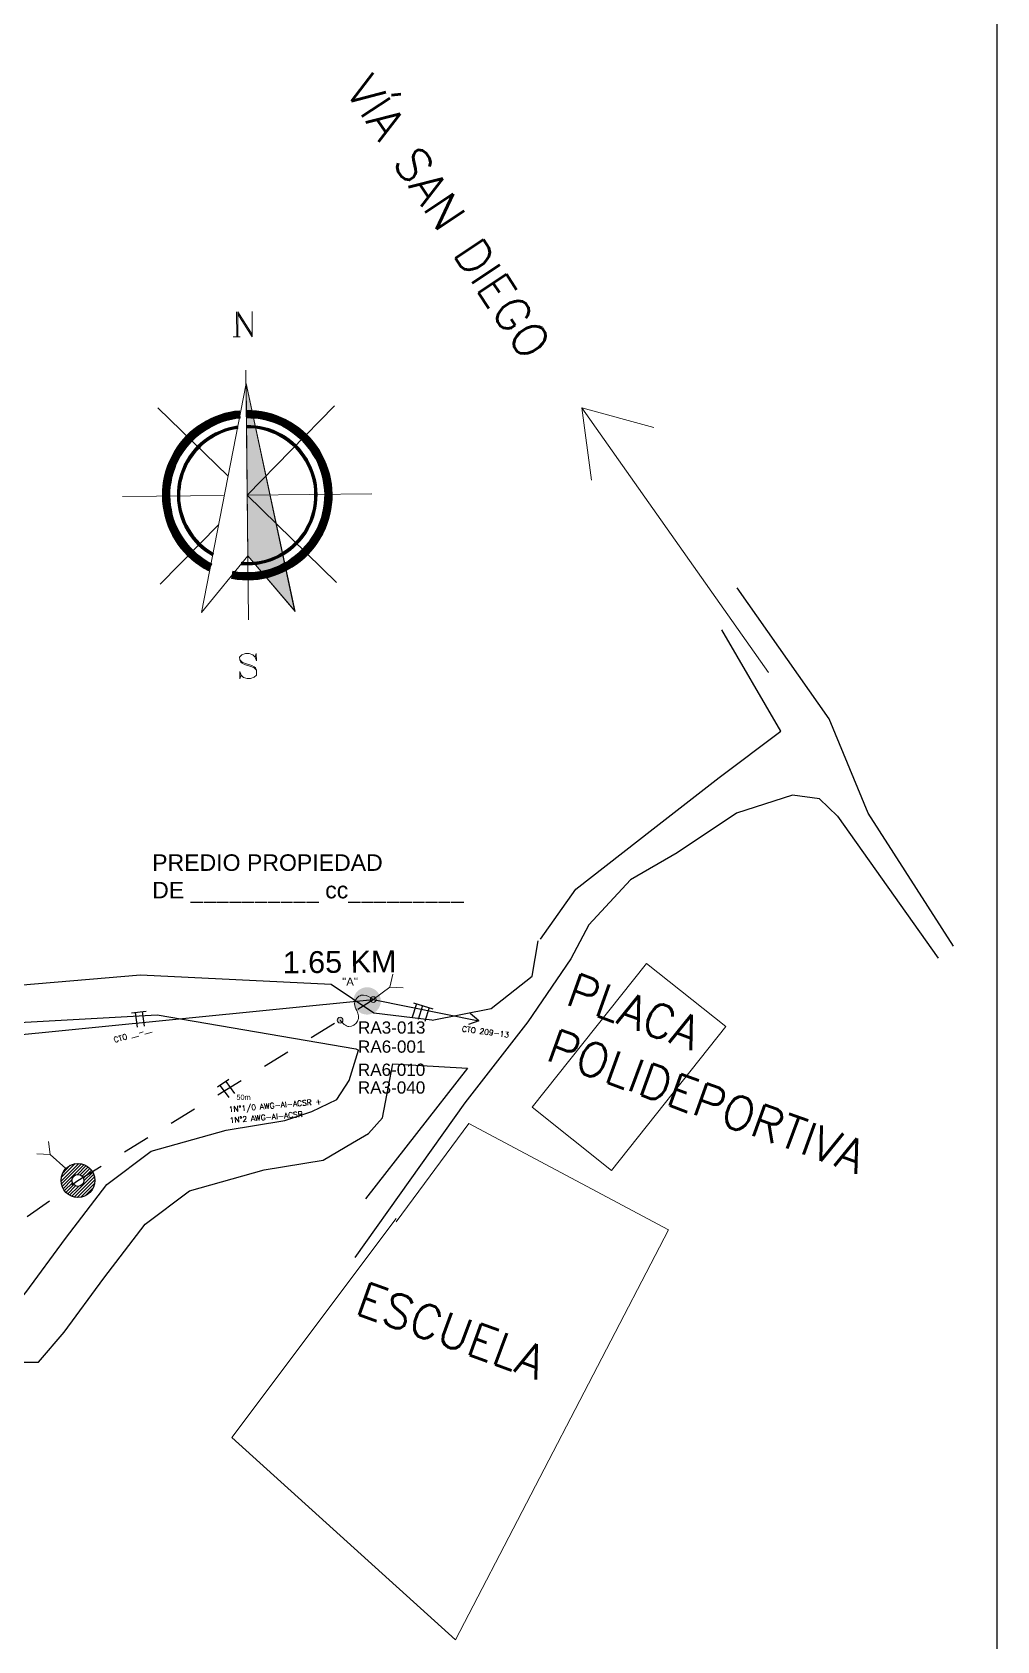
# Model space of a CAD drawing. Header units: metres. Extents: x 227 to 376, y 149 to 264.
# Drawn here: x 242.47 to 246, y 223.99 to 229.88 of the extents above; entities that cross this region are included whole.
import ezdxf

# ---------------------------------------------------------------- set-up
doc = ezdxf.new("R2010")
doc.units = ezdxf.units.M
doc.linetypes.add('DASHEDX2', pattern=[1.5, 1, -0.5])
doc.linetypes.add('HIDDEN2', pattern=[0.1875, 0.125, -0.0625])
for name, color, linetype, lineweight in [('Bloque Poste', 8, 'Continuous', 25), ('Cartografia', 251, 'Continuous', 13), ('Equipos', 20, 'Continuous', 13), ('Esquemas', 7, 'Continuous', 25), ('Montaje Complemetarios', 51, 'Continuous', 13), ('Norte', 6, 'Continuous', 13), ('Redes', 3, 'Continuous', 25), ('textos', 7, 'Continuous', 13), ('Via', 21, 'Continuous', 13)]:
    doc.layers.add(name, color=color, linetype=linetype, lineweight=lineweight)
doc.layers.add('POS', color=3, linetype='Continuous')
doc.styles.add('0.08', font='', dxfattribs={"height": 0.08})
doc.styles.add('2.2', font='', dxfattribs={"height": 2.2})
doc.styles.get("Standard").update_dxf_attribs({"font": '', "height": 0.1})
doc.styles.add('Textos', font='romans.shx')
doc.styles.get('0.08').set_extended_font_data('@Arial Unicode MS')
doc.styles.get('2.2').set_extended_font_data('@Arial Unicode MS')
doc.styles.get('Standard').set_extended_font_data('@Arial Unicode MS')

# ---------------------------------------------------------------- blocks, each defined once
blk = doc.blocks.new('POSTE')
for points in [[(-0.0839, -0.0033), (0.0039, 0.0838)], [(-0.0828, 0.0139), (-0.0132, 0.0829)], [(-0.0821, -0.0176), (0.0175, 0.0821)], [(-0.0782, -0.0305), (0.03, 0.0784)], [(-0.0756, 0.0366), (-0.0379, 0.0749)], [(-0.0733, -0.041), (-0.0301, 0.0022)], [(-0.0302, -0.0783), (0.0783, 0.0301)], [(-0.0178, -0.082), (0.082, 0.0177)], [(-0.0041, -0.0838), (0.0838, 0.0034)], [(-0.002, 0.0297), (0.0414, 0.073)], [(0.0114, 0.0277), (0.0507, 0.0669)], [(0.0208, 0.021), (0.0593, 0.0594)], [(0.0275, 0.0116), (0.0668, 0.0508)], [(0.0295, -0.0025), (0.0731, 0.0411)], [(-0.0669, -0.0507), (-0.0275, -0.0119)], [(-0.0594, -0.0593), (-0.0214, -0.0213)], [(-0.0508, -0.0668), (-0.0114, -0.0273)], [(-0.0411, -0.0732), (0.0027, -0.0294)], [(0.0136, -0.0828), (0.0828, -0.0137)], [(0.0375, -0.0751), (0.0757, -0.0362)]]:
    blk.add_lwpolyline(points)
for radius in [0.0839, 0.0295]:
    blk.add_circle((0, 0), radius)
blk = doc.blocks.new('VIENTO')
at = {"layer": 'Montaje Complemetarios', "linetype": 'DASHEDX2'}
for points in [[(-0.0175, -0.0432), (0, 0), (-0.0089, 0.028)], [(0.0261, 0.0136), (0, 0)]]:
    blk.add_lwpolyline(points, dxfattribs=at)
blk = doc.blocks.new('AIS-C')
at = {"layer": 'Equipos'}
h = blk.add_hatch(color=256, dxfattribs=at)
h.dxf.hatch_style = 1
h.paths.add_polyline_path([(-1.908, 0.689, 1), (-1.648, 0.689, 1)])
h.paths.add_polyline_path([(0.01, 0.053, 1), (-0.249, 0.053, 1)])
for centre in [(-1.778, 0.689), (-0.119, 0.053)]:
    blk.add_circle(centre, 0.13, dxfattribs=at)
at = {"layer": 'Equipos', "linetype": 'Continuous', "lineweight": 0}
blk.add_open_spline([(-1.778, 0.689), (-1.817, 0.504), (-1.892, 0.147), (-1.279, -0.077), (-0.976, 0.294), (-0.821, 0.68), (-0.432, 0.726), (-0.129, 0.477), (-0.123, 0.226), (-0.119, 0.053)], degree=3, knots=[0, 0, 0, 0, 0.49877, 0.96438, 1.450021, 1.76468, 2.16687, 2.388877, 2.872952, 2.872952, 2.872952, 2.872952], dxfattribs=at)
blk = doc.blocks.new('NORTE')
at = {"layer": 'Norte', "lineweight": 20}
for points in [[(-0.0382, 0.5795), (-0.0396, 0.6708)], [(-0.0349, 0.662), (0.0181, 0.5795), (0.0174, 0.6714)], [(-0.0342, 0.5795), (-0.0349, 0.6708), (0.0181, 0.5883)], [(-0.0516, 0.5795), (-0.0255, 0.5795)], [(-0.0054, 0.4568), (0.0047, -0.4561)], [(-0.0047, 0.4085), (0.002, -0.2213), (0.1757, -0.4253), (-0.0047, 0.4085), (-0.167, -0.4286), (0.002, -0.2213)], [(-0.3267, 0.3193), (-0.0704, 0.0691)], [(0.4561, 0.0054), (0, 0), (0.3193, 0.3267)], [(0, 0), (0.326, -0.3193)], [(-0.4568, -0.0047), (-0.0838, -0.0007)], [(-0.3193, -0.326), (-0.1046, -0.1066)], [(0.0288, -0.5923), (0.0329, -0.5795), (0.0335, -0.6057), (0.0288, -0.5923), (0.0201, -0.5836), (0.0067, -0.5795), (-0.006, -0.5795), (-0.0194, -0.5842), (-0.0282, -0.5929), (-0.0275, -0.6017), (-0.0235, -0.6104), (-0.0188, -0.6144), (-0.0101, -0.6191), (0.0161, -0.6272), (0.0248, -0.6319), (0.0335, -0.6399)], [(-0.0275, -0.6017), (-0.0188, -0.6104), (-0.0101, -0.6144), (0.0161, -0.6231), (0.0248, -0.6272), (0.0295, -0.6312), (0.0335, -0.6399), (0.0335, -0.658), (0.0255, -0.6661), (0.0121, -0.6707), (-0.0007, -0.6707), (-0.0141, -0.6667), (-0.0228, -0.658), (-0.0275, -0.6453), (-0.0268, -0.6714), (-0.0228, -0.658)]]:
    blk.add_lwpolyline(points, dxfattribs=at)
at = {"layer": 'Norte', "lineweight": 5}
for points in [[(0.1731, -0.4212), (0.002, -0.2213), (-0.0047, 0.4085)], [(-0.0282, 0.3092), (-0.0255, 0.2824), (-0.0423, 0.2804), (-0.0583, 0.277), (-0.0745, 0.273), (-0.0906, 0.2683), (-0.106, 0.2623), (-0.1214, 0.2556), (-0.1362, 0.2482), (-0.1509, 0.2395), (-0.1643, 0.2307), (-0.1777, 0.2207), (-0.1905, 0.21), (-0.2026, 0.1979), (-0.222, 0.2173), (-0.2093, 0.2301), (-0.1952, 0.2415), (-0.1804, 0.2529), (-0.165, 0.2629), (-0.1496, 0.2723), (-0.1335, 0.2804), (-0.1167, 0.2878), (-0.0993, 0.2945), (-0.0818, 0.2998), (-0.0637, 0.3039), (-0.0463, 0.3072)], [(0.3099, 0.0034), (0.2831, 0.0034), (0.2824, 0.0201), (0.2804, 0.0369), (0.2777, 0.0543), (0.2737, 0.0711), (0.269, 0.0872), (0.2629, 0.1033), (0.2562, 0.1194), (0.2489, 0.1342), (0.2401, 0.1489), (0.2307, 0.163), (0.2207, 0.1771), (0.2093, 0.1898), (0.1979, 0.2026), (0.1851, 0.214), (0.1717, 0.2247), (0.1576, 0.2348), (0.1436, 0.2435), (0.1288, 0.2522), (0.1134, 0.2596), (0.0973, 0.2656), (0.0812, 0.271), (0.0644, 0.2757), (0.0476, 0.279), (0.0309, 0.2817), (0.0134, 0.2824), (-0.0033, 0.2831), (-0.0033, 0.3106), (0.0154, 0.3099), (0.0335, 0.3086), (0.0523, 0.3059), (0.0704, 0.3025), (0.0892, 0.2972), (0.1067, 0.2918), (0.1241, 0.2844), (0.1409, 0.2764), (0.1576, 0.2676), (0.1731, 0.2576), (0.1885, 0.2468), (0.2032, 0.2348), (0.2167, 0.222), (0.2301, 0.2086), (0.2421, 0.1939), (0.2536, 0.1791), (0.2636, 0.1637), (0.273, 0.1476), (0.2811, 0.1308), (0.2891, 0.1134), (0.2951, 0.0959), (0.3005, 0.0778), (0.3045, 0.0597), (0.3079, 0.0409), (0.3092, 0.0221)], [(-0.0362, 0.2536), (-0.0349, 0.2442), (-0.051, 0.2415), (-0.0664, 0.2375), (-0.0818, 0.2328), (-0.0973, 0.2267), (-0.1113, 0.22), (-0.1254, 0.2126), (-0.1395, 0.2039), (-0.1523, 0.1939), (-0.165, 0.1838), (-0.1764, 0.1724), (-0.1831, 0.1791), (-0.171, 0.1905), (-0.1583, 0.2012), (-0.1442, 0.2113), (-0.1308, 0.22), (-0.116, 0.2281), (-0.1006, 0.2348), (-0.0852, 0.2415), (-0.0691, 0.2462), (-0.053, 0.2502)], [(0.2556, 0.0027), (0.2462, 0.0027), (0.2455, 0.0188), (0.2442, 0.0349), (0.2408, 0.051), (0.2375, 0.0664), (0.2321, 0.0818), (0.2267, 0.0966), (0.2193, 0.1114), (0.212, 0.1254), (0.2032, 0.1395), (0.1939, 0.1523), (0.1831, 0.165), (0.1724, 0.1764), (0.1603, 0.1871), (0.1476, 0.1972), (0.1348, 0.2066), (0.1207, 0.2146), (0.106, 0.2227), (0.0912, 0.2287), (0.0765, 0.2341), (0.061, 0.2388), (0.0449, 0.2422), (0.0295, 0.2448), (0.0127, 0.2462), (-0.0027, 0.2468), (-0.0033, 0.2556), (0.0134, 0.2556), (0.0302, 0.2536), (0.047, 0.2515), (0.0631, 0.2475), (0.0792, 0.2435), (0.0953, 0.2375), (0.11, 0.2307), (0.1254, 0.2227), (0.1395, 0.2146), (0.1529, 0.2046), (0.1664, 0.1939), (0.1784, 0.1831), (0.1905, 0.171), (0.2006, 0.1576), (0.2106, 0.1442), (0.22, 0.1301), (0.2274, 0.1154), (0.2348, 0.1006), (0.2408, 0.0845), (0.2462, 0.0691), (0.2502, 0.053), (0.2529, 0.0362), (0.2549, 0.0195)], [(-0.222, 0.2173), (-0.2026, 0.1979), (-0.214, 0.1858), (-0.2247, 0.1724), (-0.2348, 0.1583), (-0.2442, 0.1442), (-0.2522, 0.1288), (-0.2596, 0.1134), (-0.2656, 0.0973), (-0.2717, 0.0812), (-0.2757, 0.0651), (-0.279, 0.0483), (-0.2817, 0.0309), (-0.2831, 0.0141), (-0.2831, -0.0027), (-0.3106, -0.0033), (-0.3106, 0.0154), (-0.3085, 0.0342), (-0.3065, 0.053), (-0.3025, 0.0711), (-0.2978, 0.0892), (-0.2918, 0.1073), (-0.2844, 0.1241), (-0.2764, 0.1415), (-0.2676, 0.1576), (-0.2576, 0.1737), (-0.2468, 0.1892), (-0.2348, 0.2032)], [(-0.1831, 0.1791), (-0.1764, 0.1724), (-0.1871, 0.161), (-0.1972, 0.1482), (-0.2066, 0.1348), (-0.2153, 0.1207), (-0.2227, 0.1067), (-0.2287, 0.0919), (-0.2341, 0.0765), (-0.2388, 0.061), (-0.2428, 0.0456), (-0.2448, 0.0295), (-0.2462, 0.0134), (-0.2468, -0.0027), (-0.2556, -0.0027), (-0.2556, 0.0141), (-0.2542, 0.0309), (-0.2515, 0.0476), (-0.2482, 0.0637), (-0.2428, 0.0798), (-0.2374, 0.0953), (-0.2307, 0.1107), (-0.2227, 0.1254), (-0.214, 0.1402), (-0.2046, 0.1536), (-0.1945, 0.1664)], [(0.1824, -0.1784), (0.1757, -0.1724), (0.1871, -0.1603), (0.1972, -0.1476), (0.2066, -0.1348), (0.2146, -0.1207), (0.222, -0.1066), (0.2287, -0.0919), (0.2341, -0.0765), (0.2388, -0.061), (0.2421, -0.0456), (0.2442, -0.0295), (0.2462, -0.0134), (0.2462, 0.0027), (0.2556, 0.0027), (0.2549, -0.0141), (0.2536, -0.0308), (0.2509, -0.047), (0.2475, -0.0637), (0.2428, -0.0791), (0.2368, -0.0952), (0.2301, -0.1107), (0.2227, -0.1254), (0.214, -0.1395), (0.2046, -0.1529), (0.1939, -0.1663)], [(0.2214, -0.2167), (0.2019, -0.1979), (0.2133, -0.1851), (0.2247, -0.1717), (0.2341, -0.1583), (0.2435, -0.1435), (0.2522, -0.1288), (0.2589, -0.1134), (0.2656, -0.0973), (0.271, -0.0812), (0.275, -0.0644), (0.279, -0.0476), (0.2811, -0.0308), (0.2824, -0.0141), (0.2831, 0.0034), (0.3099, 0.0034), (0.3099, -0.0154), (0.3086, -0.0342), (0.3059, -0.0523), (0.3018, -0.0711), (0.2972, -0.0892), (0.2911, -0.1066), (0.2844, -0.1241), (0.2764, -0.1409), (0.267, -0.1576), (0.2569, -0.1731), (0.2462, -0.1885), (0.2341, -0.2032)], [(-0.3106, -0.0033), (-0.2831, -0.0027), (-0.2824, -0.0201), (-0.281, -0.0369), (-0.2777, -0.0537), (-0.2743, -0.0704), (-0.2696, -0.0872), (-0.2636, -0.1033), (-0.2569, -0.1187), (-0.2495, -0.1341), (-0.2408, -0.1489), (-0.2314, -0.163), (-0.2214, -0.1771), (-0.2099, -0.1898), (-0.1979, -0.2019), (-0.2173, -0.222), (-0.2301, -0.2079), (-0.2428, -0.1938), (-0.2535, -0.1791), (-0.2643, -0.163), (-0.2737, -0.1469), (-0.2817, -0.1301), (-0.2891, -0.1134), (-0.2958, -0.0952), (-0.3005, -0.0778), (-0.3045, -0.059), (-0.3079, -0.0409), (-0.3099, -0.0221)], [(-0.2556, -0.0027), (-0.2468, -0.0027), (-0.2462, -0.0188), (-0.2442, -0.0349), (-0.2415, -0.051), (-0.2374, -0.0664), (-0.2327, -0.0818), (-0.2267, -0.0966), (-0.22, -0.1113), (-0.212, -0.1254), (-0.2032, -0.1388), (-0.1938, -0.1523), (-0.1838, -0.1643), (-0.1724, -0.1764), (-0.1791, -0.1824), (-0.1905, -0.1704), (-0.2012, -0.1576), (-0.2113, -0.1442), (-0.22, -0.1301), (-0.2281, -0.1154), (-0.2354, -0.1006), (-0.2415, -0.0845), (-0.2468, -0.0684), (-0.2502, -0.0523), (-0.2529, -0.0362), (-0.2549, -0.0194)], [(-0.1791, -0.1824), (-0.1724, -0.1764), (-0.1616, -0.1865), (-0.1496, -0.1959), (-0.1368, -0.2052), (-0.1241, -0.2133), (-0.1288, -0.2207), (-0.1415, -0.2126), (-0.1549, -0.2032), (-0.167, -0.1938)], [(-0.0221, -0.2549), (-0.0208, -0.2455), (0.0027, -0.2462), (0.0188, -0.2455), (0.0349, -0.2442), (0.0503, -0.2415), (0.0664, -0.2374), (0.0812, -0.2327), (0.0966, -0.2267), (0.1113, -0.22), (0.1254, -0.212), (0.1388, -0.2032), (0.1523, -0.1938), (0.1643, -0.1838), (0.1757, -0.1724), (0.1824, -0.1784), (0.1704, -0.1905), (0.1576, -0.2012), (0.1442, -0.2106), (0.1301, -0.22), (0.1154, -0.2281), (0.0999, -0.2348), (0.0845, -0.2415), (0.0684, -0.2462), (0.0523, -0.2502), (0.0355, -0.2529), (0.0195, -0.2549), (0.0027, -0.2556)], [(-0.2173, -0.222), (-0.1979, -0.2019), (-0.1858, -0.214), (-0.1724, -0.2247), (-0.1583, -0.2348), (-0.1442, -0.2435), (-0.1295, -0.2515), (-0.1415, -0.2763), (-0.1583, -0.2676), (-0.1737, -0.2576), (-0.1891, -0.2462), (-0.2032, -0.2348)], [(0.0034, -0.3106), (0.0027, -0.2831), (0.0201, -0.2824), (0.0369, -0.2804), (0.0537, -0.2777), (0.0704, -0.2743), (0.0872, -0.269), (0.1033, -0.2636), (0.1187, -0.2569), (0.1342, -0.2488), (0.1489, -0.2408), (0.163, -0.2307), (0.1764, -0.2207), (0.1898, -0.2099), (0.2019, -0.1979), (0.2214, -0.2167), (0.2079, -0.2301), (0.1939, -0.2421), (0.1791, -0.2535), (0.1637, -0.2636), (0.1469, -0.273), (0.1301, -0.2817), (0.1134, -0.2891), (0.0953, -0.2951), (0.0771, -0.3005), (0.059, -0.3045), (0.0403, -0.3079), (0.0221, -0.3092)], [(-0.0577, -0.3052), (-0.053, -0.2784), (-0.0342, -0.281), (-0.0161, -0.2824), (0.0027, -0.2831), (0.0034, -0.3106), (-0.0174, -0.3099), (-0.0376, -0.3079)]]:
    blk.add_lwpolyline(points, close=True, dxfattribs=at)
at = {"layer": 'Norte', "lineweight": 20}
for points in [[(0.1731, -0.4212), (0.002, -0.2213), (-0.0047, 0.4085)], [(-0.1791, -0.1824), (-0.1724, -0.1764), (-0.167, -0.1938)], [(-0.1724, -0.1764), (-0.167, -0.1938), (-0.1616, -0.1865)], [(-0.167, -0.1938), (-0.1616, -0.1865), (-0.1549, -0.2032)], [(-0.1616, -0.1865), (-0.1549, -0.2032), (-0.1496, -0.1959)], [(-0.1549, -0.2032), (-0.1496, -0.1959), (-0.1415, -0.2126)], [(-0.1496, -0.1959), (-0.1415, -0.2126), (-0.1368, -0.2052)], [(-0.1415, -0.2126), (-0.1368, -0.2052), (-0.1288, -0.2207)], [(-0.1368, -0.2052), (-0.1288, -0.2207), (-0.1241, -0.2133)]]:
    blk.add_solid(points, dxfattribs=at)
at = {"layer": 'Norte', "lineweight": 5}
for points in [[(-0.0993, 0.2945), (-0.0906, 0.2683), (-0.1167, 0.2878)], [(-0.0818, 0.2998), (-0.0745, 0.273), (-0.0993, 0.2945)], [(-0.0745, 0.273), (-0.0993, 0.2945), (-0.0906, 0.2683)], [(-0.0637, 0.3039), (-0.0583, 0.277), (-0.0818, 0.2998)], [(-0.0583, 0.277), (-0.0818, 0.2998), (-0.0745, 0.273)], [(-0.0463, 0.3072), (-0.0423, 0.2804), (-0.0637, 0.3039)], [(-0.0423, 0.2804), (-0.0637, 0.3039), (-0.0583, 0.277)], [(-0.0282, 0.3092), (-0.0255, 0.2824), (-0.0463, 0.3072)], [(-0.0255, 0.2824), (-0.0463, 0.3072), (-0.0423, 0.2804)], [(0.0154, 0.3099), (0.0134, 0.2824), (-0.0033, 0.3106)], [(0.0134, 0.2824), (-0.0033, 0.3106), (-0.0033, 0.2831)], [(0.0309, 0.2817), (0.0154, 0.3099), (0.0134, 0.2824)], [(0.0335, 0.3086), (0.0309, 0.2817), (0.0154, 0.3099)], [(0.0476, 0.279), (0.0335, 0.3086), (0.0309, 0.2817)], [(0.0523, 0.3059), (0.0476, 0.279), (0.0335, 0.3086)], [(0.0644, 0.2757), (0.0523, 0.3059), (0.0476, 0.279)], [(0.0704, 0.3025), (0.0644, 0.2757), (0.0523, 0.3059)], [(0.0812, 0.271), (0.0704, 0.3025), (0.0644, 0.2757)], [(0.0892, 0.2972), (0.0812, 0.271), (0.0704, 0.3025)], [(0.0973, 0.2656), (0.0892, 0.2972), (0.0812, 0.271)], [(0.1067, 0.2918), (0.0973, 0.2656), (0.0892, 0.2972)], [(-0.1952, 0.2415), (-0.1777, 0.2207), (-0.2093, 0.2301)], [(-0.1804, 0.2529), (-0.1643, 0.2307), (-0.1952, 0.2415)], [(-0.1643, 0.2307), (-0.1952, 0.2415), (-0.1777, 0.2207)], [(-0.165, 0.2629), (-0.1509, 0.2395), (-0.1804, 0.2529)], [(-0.1509, 0.2395), (-0.1804, 0.2529), (-0.1643, 0.2307)], [(-0.1496, 0.2723), (-0.1362, 0.2482), (-0.165, 0.2629)], [(-0.1362, 0.2482), (-0.165, 0.2629), (-0.1509, 0.2395)], [(-0.1335, 0.2804), (-0.1214, 0.2556), (-0.1496, 0.2723)], [(-0.1214, 0.2556), (-0.1496, 0.2723), (-0.1362, 0.2482)], [(-0.1167, 0.2878), (-0.106, 0.2623), (-0.1335, 0.2804)], [(-0.106, 0.2623), (-0.1335, 0.2804), (-0.1214, 0.2556)], [(-0.0906, 0.2683), (-0.1167, 0.2878), (-0.106, 0.2623)], [(-0.0852, 0.2415), (-0.0818, 0.2328), (-0.1006, 0.2348)], [(-0.0691, 0.2462), (-0.0664, 0.2375), (-0.0852, 0.2415)], [(-0.0664, 0.2375), (-0.0852, 0.2415), (-0.0818, 0.2328)], [(-0.053, 0.2502), (-0.051, 0.2415), (-0.0691, 0.2462)], [(-0.051, 0.2415), (-0.0691, 0.2462), (-0.0664, 0.2375)], [(-0.0362, 0.2536), (-0.0349, 0.2442), (-0.053, 0.2502)], [(-0.0349, 0.2442), (-0.053, 0.2502), (-0.051, 0.2415)], [(0.0134, 0.2556), (0.0127, 0.2462), (-0.0033, 0.2556)], [(0.0127, 0.2462), (-0.0033, 0.2556), (-0.0027, 0.2468)], [(0.0295, 0.2448), (0.0134, 0.2556), (0.0127, 0.2462)], [(0.0302, 0.2536), (0.0295, 0.2448), (0.0134, 0.2556)], [(0.0449, 0.2422), (0.0302, 0.2536), (0.0295, 0.2448)], [(0.047, 0.2515), (0.0449, 0.2422), (0.0302, 0.2536)], [(0.061, 0.2388), (0.047, 0.2515), (0.0449, 0.2422)], [(0.0631, 0.2475), (0.061, 0.2388), (0.047, 0.2515)], [(0.0765, 0.2341), (0.0631, 0.2475), (0.061, 0.2388)], [(0.0792, 0.2435), (0.0765, 0.2341), (0.0631, 0.2475)], [(0.0912, 0.2287), (0.0792, 0.2435), (0.0765, 0.2341)], [(0.0953, 0.2375), (0.0912, 0.2287), (0.0792, 0.2435)], [(0.106, 0.2227), (0.0953, 0.2375), (0.0912, 0.2287)], [(0.11, 0.2307), (0.106, 0.2227), (0.0953, 0.2375)], [(0.1134, 0.2596), (0.1067, 0.2918), (0.0973, 0.2656)], [(0.1241, 0.2844), (0.1134, 0.2596), (0.1067, 0.2918)], [(0.1288, 0.2522), (0.1241, 0.2844), (0.1134, 0.2596)], [(0.1409, 0.2764), (0.1288, 0.2522), (0.1241, 0.2844)], [(0.1436, 0.2435), (0.1409, 0.2764), (0.1288, 0.2522)], [(0.1576, 0.2676), (0.1436, 0.2435), (0.1409, 0.2764)], [(0.1576, 0.2348), (0.1576, 0.2676), (0.1436, 0.2435)], [(0.1731, 0.2576), (0.1576, 0.2348), (0.1576, 0.2676)], [(0.1717, 0.2247), (0.1731, 0.2576), (0.1576, 0.2348)], [(0.1885, 0.2468), (0.1717, 0.2247), (0.1731, 0.2576)], [(0.1851, 0.214), (0.1885, 0.2468), (0.1717, 0.2247)], [(0.2032, 0.2348), (0.1851, 0.214), (0.1885, 0.2468)], [(-0.2468, 0.1892), (-0.2247, 0.1724), (-0.2576, 0.1737)], [(-0.2348, 0.2032), (-0.214, 0.1858), (-0.2468, 0.1892)], [(-0.214, 0.1858), (-0.2468, 0.1892), (-0.2247, 0.1724)], [(-0.222, 0.2173), (-0.2026, 0.1979), (-0.2348, 0.2032)], [(-0.2026, 0.1979), (-0.2348, 0.2032), (-0.214, 0.1858)], [(-0.2093, 0.2301), (-0.1905, 0.21), (-0.222, 0.2173)], [(-0.1905, 0.21), (-0.222, 0.2173), (-0.2026, 0.1979)], [(-0.1777, 0.2207), (-0.2093, 0.2301), (-0.1905, 0.21)], [(-0.1831, 0.1791), (-0.1764, 0.1724), (-0.1945, 0.1664)], [(-0.171, 0.1905), (-0.165, 0.1838), (-0.1831, 0.1791)], [(-0.165, 0.1838), (-0.1831, 0.1791), (-0.1764, 0.1724)], [(-0.1583, 0.2012), (-0.1523, 0.1939), (-0.171, 0.1905)], [(-0.1523, 0.1939), (-0.171, 0.1905), (-0.165, 0.1838)], [(-0.1442, 0.2113), (-0.1395, 0.2039), (-0.1583, 0.2012)], [(-0.1395, 0.2039), (-0.1583, 0.2012), (-0.1523, 0.1939)], [(-0.1308, 0.22), (-0.1254, 0.2126), (-0.1442, 0.2113)], [(-0.1254, 0.2126), (-0.1442, 0.2113), (-0.1395, 0.2039)], [(-0.116, 0.2281), (-0.1113, 0.22), (-0.1308, 0.22)], [(-0.1113, 0.22), (-0.1308, 0.22), (-0.1254, 0.2126)], [(-0.1006, 0.2348), (-0.0973, 0.2267), (-0.116, 0.2281)], [(-0.0973, 0.2267), (-0.116, 0.2281), (-0.1113, 0.22)], [(-0.0818, 0.2328), (-0.1006, 0.2348), (-0.0973, 0.2267)], [(0.1207, 0.2146), (0.11, 0.2307), (0.106, 0.2227)], [(0.1254, 0.2227), (0.1207, 0.2146), (0.11, 0.2307)], [(0.1348, 0.2066), (0.1254, 0.2227), (0.1207, 0.2146)], [(0.1395, 0.2146), (0.1348, 0.2066), (0.1254, 0.2227)], [(0.1476, 0.1972), (0.1395, 0.2146), (0.1348, 0.2066)], [(0.1529, 0.2046), (0.1476, 0.1972), (0.1395, 0.2146)], [(0.1603, 0.1871), (0.1529, 0.2046), (0.1476, 0.1972)], [(0.1664, 0.1939), (0.1603, 0.1871), (0.1529, 0.2046)], [(0.1724, 0.1764), (0.1664, 0.1939), (0.1603, 0.1871)], [(0.1784, 0.1831), (0.1724, 0.1764), (0.1664, 0.1939)], [(0.1831, 0.165), (0.1784, 0.1831), (0.1724, 0.1764)], [(0.1905, 0.171), (0.1831, 0.165), (0.1784, 0.1831)], [(0.1979, 0.2026), (0.2032, 0.2348), (0.1851, 0.214)], [(0.2167, 0.222), (0.1979, 0.2026), (0.2032, 0.2348)], [(0.2093, 0.1898), (0.2167, 0.222), (0.1979, 0.2026)], [(0.2301, 0.2086), (0.2093, 0.1898), (0.2167, 0.222)], [(0.2207, 0.1771), (0.2301, 0.2086), (0.2093, 0.1898)], [(0.2421, 0.1939), (0.2207, 0.1771), (0.2301, 0.2086)], [(0.2307, 0.163), (0.2421, 0.1939), (0.2207, 0.1771)], [(0.2536, 0.1791), (0.2307, 0.163), (0.2421, 0.1939)], [(0.2401, 0.1489), (0.2536, 0.1791), (0.2307, 0.163)], [(0.2636, 0.1637), (0.2401, 0.1489), (0.2536, 0.1791)], [(-0.2844, 0.1241), (-0.2596, 0.1134), (-0.2918, 0.1073)], [(-0.2764, 0.1415), (-0.2522, 0.1288), (-0.2844, 0.1241)], [(-0.2522, 0.1288), (-0.2844, 0.1241), (-0.2596, 0.1134)], [(-0.2676, 0.1576), (-0.2442, 0.1442), (-0.2764, 0.1415)], [(-0.2442, 0.1442), (-0.2764, 0.1415), (-0.2522, 0.1288)], [(-0.2576, 0.1737), (-0.2348, 0.1583), (-0.2676, 0.1576)], [(-0.2348, 0.1583), (-0.2676, 0.1576), (-0.2442, 0.1442)], [(-0.2247, 0.1724), (-0.2576, 0.1737), (-0.2348, 0.1583)], [(-0.2227, 0.1254), (-0.2153, 0.1207), (-0.2307, 0.1107)], [(-0.2153, 0.1207), (-0.2307, 0.1107), (-0.2227, 0.1067)], [(-0.214, 0.1402), (-0.2066, 0.1348), (-0.2227, 0.1254)], [(-0.2066, 0.1348), (-0.2227, 0.1254), (-0.2153, 0.1207)], [(-0.2046, 0.1536), (-0.1972, 0.1482), (-0.214, 0.1402)], [(-0.1972, 0.1482), (-0.214, 0.1402), (-0.2066, 0.1348)], [(-0.1945, 0.1664), (-0.1871, 0.161), (-0.2046, 0.1536)], [(-0.1871, 0.161), (-0.2046, 0.1536), (-0.1972, 0.1482)], [(-0.1764, 0.1724), (-0.1945, 0.1664), (-0.1871, 0.161)], [(0.1939, 0.1523), (0.1905, 0.171), (0.1831, 0.165)], [(0.2006, 0.1576), (0.1939, 0.1523), (0.1905, 0.171)], [(0.2032, 0.1395), (0.2006, 0.1576), (0.1939, 0.1523)], [(0.2106, 0.1442), (0.2032, 0.1395), (0.2006, 0.1576)], [(0.212, 0.1254), (0.2106, 0.1442), (0.2032, 0.1395)], [(0.22, 0.1301), (0.212, 0.1254), (0.2106, 0.1442)], [(0.2193, 0.1114), (0.22, 0.1301), (0.212, 0.1254)], [(0.2274, 0.1154), (0.2193, 0.1114), (0.22, 0.1301)], [(0.2489, 0.1342), (0.2636, 0.1637), (0.2401, 0.1489)], [(0.273, 0.1476), (0.2489, 0.1342), (0.2636, 0.1637)], [(0.2562, 0.1194), (0.273, 0.1476), (0.2489, 0.1342)], [(0.2811, 0.1308), (0.2562, 0.1194), (0.273, 0.1476)], [(0.2629, 0.1033), (0.2811, 0.1308), (0.2562, 0.1194)], [(0.2891, 0.1134), (0.2629, 0.1033), (0.2811, 0.1308)], [(-0.3025, 0.0711), (-0.2757, 0.0651), (-0.3065, 0.053)], [(-0.2757, 0.0651), (-0.3065, 0.053), (-0.279, 0.0483)], [(-0.2978, 0.0892), (-0.2717, 0.0812), (-0.3025, 0.0711)], [(-0.2717, 0.0812), (-0.3025, 0.0711), (-0.2757, 0.0651)], [(-0.2918, 0.1073), (-0.2656, 0.0973), (-0.2978, 0.0892)], [(-0.2656, 0.0973), (-0.2978, 0.0892), (-0.2717, 0.0812)], [(-0.2596, 0.1134), (-0.2918, 0.1073), (-0.2656, 0.0973)], [(-0.2482, 0.0637), (-0.2388, 0.061), (-0.2515, 0.0476)], [(-0.2388, 0.061), (-0.2515, 0.0476), (-0.2428, 0.0456)], [(-0.2428, 0.0798), (-0.2341, 0.0765), (-0.2482, 0.0637)], [(-0.2341, 0.0765), (-0.2482, 0.0637), (-0.2388, 0.061)], [(-0.2374, 0.0953), (-0.2287, 0.0919), (-0.2428, 0.0798)], [(-0.2287, 0.0919), (-0.2428, 0.0798), (-0.2341, 0.0765)], [(-0.2307, 0.1107), (-0.2227, 0.1067), (-0.2374, 0.0953)], [(-0.2227, 0.1067), (-0.2374, 0.0953), (-0.2287, 0.0919)], [(0.2267, 0.0966), (0.2274, 0.1154), (0.2193, 0.1114)], [(0.2348, 0.1006), (0.2267, 0.0966), (0.2274, 0.1154)], [(0.2321, 0.0818), (0.2348, 0.1006), (0.2267, 0.0966)], [(0.2408, 0.0845), (0.2321, 0.0818), (0.2348, 0.1006)], [(0.2375, 0.0664), (0.2408, 0.0845), (0.2321, 0.0818)], [(0.2462, 0.0691), (0.2375, 0.0664), (0.2408, 0.0845)], [(0.2408, 0.051), (0.2462, 0.0691), (0.2375, 0.0664)], [(0.2502, 0.053), (0.2408, 0.051), (0.2462, 0.0691)], [(0.269, 0.0872), (0.2891, 0.1134), (0.2629, 0.1033)], [(0.2951, 0.0959), (0.269, 0.0872), (0.2891, 0.1134)], [(0.2737, 0.0711), (0.2951, 0.0959), (0.269, 0.0872)], [(0.3005, 0.0778), (0.2737, 0.0711), (0.2951, 0.0959)], [(0.2777, 0.0543), (0.3005, 0.0778), (0.2737, 0.0711)], [(0.3045, 0.0597), (0.2777, 0.0543), (0.3005, 0.0778)], [(0.2804, 0.0369), (0.3045, 0.0597), (0.2777, 0.0543)], [(0.3079, 0.0409), (0.2804, 0.0369), (0.3045, 0.0597)], [(-0.3085, 0.0342), (-0.2817, 0.0309), (-0.3106, 0.0154)], [(-0.2817, 0.0309), (-0.3106, 0.0154), (-0.2831, 0.0141)], [(-0.3106, 0.0154), (-0.2831, 0.0141), (-0.3106, -0.0033)], [(-0.2831, 0.0141), (-0.3106, -0.0033), (-0.2831, -0.0027)], [(-0.3065, 0.053), (-0.279, 0.0483), (-0.3085, 0.0342)], [(-0.279, 0.0483), (-0.3085, 0.0342), (-0.2817, 0.0309)], [(-0.2542, 0.0309), (-0.2448, 0.0295), (-0.2556, 0.0141)], [(-0.2448, 0.0295), (-0.2556, 0.0141), (-0.2462, 0.0134)], [(-0.2556, 0.0141), (-0.2462, 0.0134), (-0.2556, -0.0027)], [(-0.2462, 0.0134), (-0.2556, -0.0027), (-0.2468, -0.0027)], [(-0.2515, 0.0476), (-0.2428, 0.0456), (-0.2542, 0.0309)], [(-0.2428, 0.0456), (-0.2542, 0.0309), (-0.2448, 0.0295)], [(0.2442, 0.0349), (0.2502, 0.053), (0.2408, 0.051)], [(0.2529, 0.0362), (0.2442, 0.0349), (0.2502, 0.053)], [(0.2455, 0.0188), (0.2529, 0.0362), (0.2442, 0.0349)], [(0.2549, 0.0195), (0.2455, 0.0188), (0.2529, 0.0362)], [(0.2462, 0.0027), (0.2549, 0.0195), (0.2455, 0.0188)], [(0.2556, 0.0027), (0.2462, 0.0027), (0.2549, 0.0195)], [(0.2549, -0.0141), (0.2462, -0.0134), (0.2556, 0.0027)], [(0.2462, -0.0134), (0.2556, 0.0027), (0.2462, 0.0027)], [(0.2824, 0.0201), (0.3079, 0.0409), (0.2804, 0.0369)], [(0.3092, 0.0221), (0.2824, 0.0201), (0.3079, 0.0409)], [(0.2831, 0.0034), (0.3092, 0.0221), (0.2824, 0.0201)], [(0.3099, -0.0154), (0.2824, -0.0141), (0.3099, 0.0034)], [(0.2824, -0.0141), (0.3099, 0.0034), (0.2831, 0.0034)], [(0.3099, 0.0034), (0.2831, 0.0034), (0.3092, 0.0221)], [(-0.3106, -0.0033), (-0.2831, -0.0027), (-0.3099, -0.0221)], [(-0.2831, -0.0027), (-0.3099, -0.0221), (-0.2824, -0.0201)], [(-0.3099, -0.0221), (-0.2824, -0.0201), (-0.3079, -0.0409)], [(-0.2824, -0.0201), (-0.3079, -0.0409), (-0.281, -0.0369)], [(-0.3079, -0.0409), (-0.281, -0.0369), (-0.3045, -0.059)], [(-0.281, -0.0369), (-0.3045, -0.059), (-0.2777, -0.0537)], [(-0.3045, -0.059), (-0.2777, -0.0537), (-0.3005, -0.0778)], [(-0.2777, -0.0537), (-0.3005, -0.0778), (-0.2743, -0.0704)], [(-0.2556, -0.0027), (-0.2468, -0.0027), (-0.2549, -0.0194)], [(-0.2468, -0.0027), (-0.2549, -0.0194), (-0.2462, -0.0188)], [(-0.2549, -0.0194), (-0.2462, -0.0188), (-0.2529, -0.0362)], [(-0.2462, -0.0188), (-0.2529, -0.0362), (-0.2442, -0.0349)], [(-0.2529, -0.0362), (-0.2442, -0.0349), (-0.2502, -0.0523)], [(-0.2442, -0.0349), (-0.2502, -0.0523), (-0.2415, -0.051)], [(-0.2502, -0.0523), (-0.2415, -0.051), (-0.2468, -0.0684)], [(-0.2415, -0.051), (-0.2468, -0.0684), (-0.2374, -0.0664)], [(0.2388, -0.061), (0.2509, -0.047), (0.2421, -0.0456)], [(0.2475, -0.0637), (0.2388, -0.061), (0.2509, -0.047)], [(0.2421, -0.0456), (0.2536, -0.0308), (0.2442, -0.0295)], [(0.2509, -0.047), (0.2421, -0.0456), (0.2536, -0.0308)], [(0.2442, -0.0295), (0.2549, -0.0141), (0.2462, -0.0134)], [(0.2536, -0.0308), (0.2442, -0.0295), (0.2549, -0.0141)], [(0.275, -0.0644), (0.3059, -0.0523), (0.279, -0.0476)], [(0.3018, -0.0711), (0.275, -0.0644), (0.3059, -0.0523)], [(0.279, -0.0476), (0.3086, -0.0342), (0.2811, -0.0308)], [(0.3059, -0.0523), (0.279, -0.0476), (0.3086, -0.0342)], [(0.2811, -0.0308), (0.3099, -0.0154), (0.2824, -0.0141)], [(0.3086, -0.0342), (0.2811, -0.0308), (0.3099, -0.0154)], [(-0.3005, -0.0778), (-0.2743, -0.0704), (-0.2958, -0.0952)], [(-0.2743, -0.0704), (-0.2958, -0.0952), (-0.2696, -0.0872)], [(-0.2958, -0.0952), (-0.2696, -0.0872), (-0.2891, -0.1134)], [(-0.2696, -0.0872), (-0.2891, -0.1134), (-0.2636, -0.1033)], [(-0.2891, -0.1134), (-0.2636, -0.1033), (-0.2817, -0.1301)], [(-0.2636, -0.1033), (-0.2817, -0.1301), (-0.2569, -0.1187)], [(-0.2468, -0.0684), (-0.2374, -0.0664), (-0.2415, -0.0845)], [(-0.2374, -0.0664), (-0.2415, -0.0845), (-0.2327, -0.0818)], [(-0.2415, -0.0845), (-0.2327, -0.0818), (-0.2354, -0.1006)], [(-0.2327, -0.0818), (-0.2354, -0.1006), (-0.2267, -0.0966)], [(-0.2354, -0.1006), (-0.2267, -0.0966), (-0.2281, -0.1154)], [(-0.2267, -0.0966), (-0.2281, -0.1154), (-0.22, -0.1113)], [(-0.2281, -0.1154), (-0.22, -0.1113), (-0.22, -0.1301)], [(-0.22, -0.1113), (-0.22, -0.1301), (-0.212, -0.1254)], [(0.2146, -0.1207), (0.2301, -0.1107), (0.222, -0.1066)], [(0.2227, -0.1254), (0.2146, -0.1207), (0.2301, -0.1107)], [(0.222, -0.1066), (0.2368, -0.0952), (0.2287, -0.0919)], [(0.2301, -0.1107), (0.222, -0.1066), (0.2368, -0.0952)], [(0.2287, -0.0919), (0.2428, -0.0791), (0.2341, -0.0765)], [(0.2368, -0.0952), (0.2287, -0.0919), (0.2428, -0.0791)], [(0.2341, -0.0765), (0.2475, -0.0637), (0.2388, -0.061)], [(0.2428, -0.0791), (0.2341, -0.0765), (0.2475, -0.0637)], [(0.2522, -0.1288), (0.2844, -0.1241), (0.2589, -0.1134)], [(0.2589, -0.1134), (0.2911, -0.1066), (0.2656, -0.0973)], [(0.2844, -0.1241), (0.2589, -0.1134), (0.2911, -0.1066)], [(0.2656, -0.0973), (0.2972, -0.0892), (0.271, -0.0812)], [(0.2911, -0.1066), (0.2656, -0.0973), (0.2972, -0.0892)], [(0.271, -0.0812), (0.3018, -0.0711), (0.275, -0.0644)], [(0.2972, -0.0892), (0.271, -0.0812), (0.3018, -0.0711)], [(-0.2817, -0.1301), (-0.2569, -0.1187), (-0.2737, -0.1469)], [(-0.2569, -0.1187), (-0.2737, -0.1469), (-0.2495, -0.1341)], [(-0.2737, -0.1469), (-0.2495, -0.1341), (-0.2643, -0.163)], [(-0.2495, -0.1341), (-0.2643, -0.163), (-0.2408, -0.1489)], [(-0.2643, -0.163), (-0.2408, -0.1489), (-0.2535, -0.1791)], [(-0.2408, -0.1489), (-0.2535, -0.1791), (-0.2314, -0.163)], [(-0.2535, -0.1791), (-0.2314, -0.163), (-0.2428, -0.1938)], [(-0.2314, -0.163), (-0.2428, -0.1938), (-0.2214, -0.1771)], [(-0.22, -0.1301), (-0.212, -0.1254), (-0.2113, -0.1442)], [(-0.212, -0.1254), (-0.2113, -0.1442), (-0.2032, -0.1388)], [(-0.2113, -0.1442), (-0.2032, -0.1388), (-0.2012, -0.1576)], [(-0.2032, -0.1388), (-0.2012, -0.1576), (-0.1938, -0.1523)], [(-0.2012, -0.1576), (-0.1938, -0.1523), (-0.1905, -0.1704)], [(-0.1938, -0.1523), (-0.1905, -0.1704), (-0.1838, -0.1643)], [(-0.1905, -0.1704), (-0.1838, -0.1643), (-0.1791, -0.1824)], [(-0.1838, -0.1643), (-0.1791, -0.1824), (-0.1724, -0.1764)], [(0.1643, -0.1838), (0.1824, -0.1784), (0.1757, -0.1724)], [(0.1757, -0.1724), (0.1939, -0.1663), (0.1871, -0.1603)], [(0.1824, -0.1784), (0.1757, -0.1724), (0.1939, -0.1663)], [(0.1871, -0.1603), (0.2046, -0.1529), (0.1972, -0.1476)], [(0.1939, -0.1663), (0.1871, -0.1603), (0.2046, -0.1529)], [(0.1972, -0.1476), (0.214, -0.1395), (0.2066, -0.1348)], [(0.2046, -0.1529), (0.1972, -0.1476), (0.214, -0.1395)], [(0.2066, -0.1348), (0.2227, -0.1254), (0.2146, -0.1207)], [(0.214, -0.1395), (0.2066, -0.1348), (0.2227, -0.1254)], [(0.2133, -0.1851), (0.2462, -0.1885), (0.2247, -0.1717)], [(0.2247, -0.1717), (0.2569, -0.1731), (0.2341, -0.1583)], [(0.2462, -0.1885), (0.2247, -0.1717), (0.2569, -0.1731)], [(0.2341, -0.1583), (0.267, -0.1576), (0.2435, -0.1435)], [(0.2569, -0.1731), (0.2341, -0.1583), (0.267, -0.1576)], [(0.2435, -0.1435), (0.2764, -0.1409), (0.2522, -0.1288)], [(0.267, -0.1576), (0.2435, -0.1435), (0.2764, -0.1409)], [(0.2764, -0.1409), (0.2522, -0.1288), (0.2844, -0.1241)], [(-0.2428, -0.1938), (-0.2214, -0.1771), (-0.2301, -0.2079)], [(-0.2214, -0.1771), (-0.2301, -0.2079), (-0.2099, -0.1898)], [(-0.2301, -0.2079), (-0.2099, -0.1898), (-0.2173, -0.222)], [(-0.2099, -0.1898), (-0.2173, -0.222), (-0.1979, -0.2019)], [(-0.2173, -0.222), (-0.1979, -0.2019), (-0.2032, -0.2348)], [(-0.1979, -0.2019), (-0.2032, -0.2348), (-0.1858, -0.214)], [(-0.2032, -0.2348), (-0.1858, -0.214), (-0.1891, -0.2462)], [(-0.1858, -0.214), (-0.1891, -0.2462), (-0.1724, -0.2247)], [(-0.1891, -0.2462), (-0.1724, -0.2247), (-0.1737, -0.2576)], [(-0.1724, -0.2247), (-0.1737, -0.2576), (-0.1583, -0.2348)], [(-0.1737, -0.2576), (-0.1583, -0.2348), (-0.1583, -0.2676)], [(-0.1583, -0.2348), (-0.1583, -0.2676), (-0.1442, -0.2435)], [(0.0664, -0.2374), (0.0845, -0.2415), (0.0812, -0.2327)], [(0.0812, -0.2327), (0.0999, -0.2348), (0.0966, -0.2267)], [(0.0845, -0.2415), (0.0812, -0.2327), (0.0999, -0.2348)], [(0.0966, -0.2267), (0.1154, -0.2281), (0.1113, -0.22)], [(0.0999, -0.2348), (0.0966, -0.2267), (0.1154, -0.2281)], [(0.1113, -0.22), (0.1301, -0.22), (0.1254, -0.212)], [(0.1154, -0.2281), (0.1113, -0.22), (0.1301, -0.22)], [(0.1254, -0.212), (0.1442, -0.2106), (0.1388, -0.2032)], [(0.1301, -0.22), (0.1254, -0.212), (0.1442, -0.2106)], [(0.1388, -0.2032), (0.1576, -0.2012), (0.1523, -0.1938)], [(0.1442, -0.2106), (0.1388, -0.2032), (0.1576, -0.2012)], [(0.1489, -0.2408), (0.1791, -0.2535), (0.163, -0.2307)], [(0.1523, -0.1938), (0.1704, -0.1905), (0.1643, -0.1838)], [(0.1576, -0.2012), (0.1523, -0.1938), (0.1704, -0.1905)], [(0.163, -0.2307), (0.1939, -0.2421), (0.1764, -0.2207)], [(0.1791, -0.2535), (0.163, -0.2307), (0.1939, -0.2421)], [(0.1704, -0.1905), (0.1643, -0.1838), (0.1824, -0.1784)], [(0.1764, -0.2207), (0.2079, -0.2301), (0.1898, -0.2099)], [(0.1939, -0.2421), (0.1764, -0.2207), (0.2079, -0.2301)], [(0.1898, -0.2099), (0.2214, -0.2167), (0.2019, -0.1979)], [(0.2079, -0.2301), (0.1898, -0.2099), (0.2214, -0.2167)], [(0.2019, -0.1979), (0.2341, -0.2032), (0.2133, -0.1851)], [(0.2214, -0.2167), (0.2019, -0.1979), (0.2341, -0.2032)], [(0.2341, -0.2032), (0.2133, -0.1851), (0.2462, -0.1885)], [(-0.1583, -0.2676), (-0.1442, -0.2435), (-0.1415, -0.2763)], [(-0.1442, -0.2435), (-0.1415, -0.2763), (-0.1295, -0.2515)], [(-0.0577, -0.3052), (-0.053, -0.2784), (-0.0376, -0.3079)], [(-0.053, -0.2784), (-0.0376, -0.3079), (-0.0342, -0.281)], [(-0.0376, -0.3079), (-0.0342, -0.281), (-0.0174, -0.3099)], [(-0.0342, -0.281), (-0.0174, -0.3099), (-0.0161, -0.2824)], [(-0.0221, -0.2549), (-0.0208, -0.2455), (0.0027, -0.2556)], [(-0.0208, -0.2455), (0.0027, -0.2556), (0.0027, -0.2462)], [(-0.0174, -0.3099), (-0.0161, -0.2824), (0.0034, -0.3106)], [(-0.0161, -0.2824), (0.0034, -0.3106), (0.0027, -0.2831)], [(0.0027, -0.2462), (0.0195, -0.2549), (0.0188, -0.2455)], [(0.0027, -0.2556), (0.0027, -0.2462), (0.0195, -0.2549)], [(0.0027, -0.2831), (0.0221, -0.3092), (0.0201, -0.2824)], [(0.0034, -0.3106), (0.0027, -0.2831), (0.0221, -0.3092)], [(0.0188, -0.2455), (0.0355, -0.2529), (0.0349, -0.2442)], [(0.0195, -0.2549), (0.0188, -0.2455), (0.0355, -0.2529)], [(0.0201, -0.2824), (0.0403, -0.3079), (0.0369, -0.2804)], [(0.0221, -0.3092), (0.0201, -0.2824), (0.0403, -0.3079)], [(0.0349, -0.2442), (0.0523, -0.2502), (0.0503, -0.2415)], [(0.0355, -0.2529), (0.0349, -0.2442), (0.0523, -0.2502)], [(0.0369, -0.2804), (0.059, -0.3045), (0.0537, -0.2777)], [(0.0403, -0.3079), (0.0369, -0.2804), (0.059, -0.3045)], [(0.0503, -0.2415), (0.0684, -0.2462), (0.0664, -0.2374)], [(0.0523, -0.2502), (0.0503, -0.2415), (0.0684, -0.2462)], [(0.0537, -0.2777), (0.0771, -0.3005), (0.0704, -0.2743)], [(0.059, -0.3045), (0.0537, -0.2777), (0.0771, -0.3005)], [(0.0684, -0.2462), (0.0664, -0.2374), (0.0845, -0.2415)], [(0.0704, -0.2743), (0.0953, -0.2951), (0.0872, -0.269)], [(0.0771, -0.3005), (0.0704, -0.2743), (0.0953, -0.2951)], [(0.0872, -0.269), (0.1134, -0.2891), (0.1033, -0.2636)], [(0.0953, -0.2951), (0.0872, -0.269), (0.1134, -0.2891)], [(0.1033, -0.2636), (0.1301, -0.2817), (0.1187, -0.2569)], [(0.1134, -0.2891), (0.1033, -0.2636), (0.1301, -0.2817)], [(0.1187, -0.2569), (0.1469, -0.273), (0.1342, -0.2488)], [(0.1301, -0.2817), (0.1187, -0.2569), (0.1469, -0.273)], [(0.1342, -0.2488), (0.1637, -0.2636), (0.1489, -0.2408)], [(0.1469, -0.273), (0.1342, -0.2488), (0.1637, -0.2636)], [(0.1637, -0.2636), (0.1489, -0.2408), (0.1791, -0.2535)]]:
    blk.add_solid(points, dxfattribs=at)

msp = doc.modelspace()

# ---------------------------------------------------------------- hatches: boundary and pattern name
at = {"layer": 'Bloque Poste'}
msp.add_hatch(color=256, dxfattribs=at).paths.add_polyline_path([(243.6424, 226.3354, 1), (243.7424, 226.3354, 1.000002)])

# ---------------------------------------------------------------- linework, layer by layer
at = {"layer": 'Cartografia', "ltscale": 0.5}
msp.add_lwpolyline([(244.2966, 225.9463), (244.5868, 225.7156), (245.0047, 226.2414), (244.7145, 226.472)], close=True, dxfattribs=at)
msp.add_lwpolyline([(243.7985, 225.5393), (243.197, 224.7382), (244.0152, 223.9985), (244.7942, 225.4986), (244.0643, 225.8874), (243.7985, 225.5272)], dxfattribs=at)
at = {"layer": 'Esquemas'}
msp.add_lwpolyline([(245.9957, 221.0631), (237.9735, 221.0631), (237.9735, 230.5364), (245.9957, 230.5364)], close=True, dxfattribs=at)
at = {"layer": 'Redes'}
for p, q in [((243.7146, 226.3405), (244.1009, 226.2626)), ((244.1009, 226.2626), (244.0631, 226.2495)), ((244.1009, 226.2626), (244.0691, 226.2894))]:
    msp.add_line(p, q, dxfattribs=at)
msp.add_lwpolyline([(242.3065, 226.2004), (243.7146, 226.3405)], dxfattribs=at)
at = {"layer": 'Redes', "linetype": 'HIDDEN2', "ltscale": 0.5}
for points in [[(242.6347, 225.6791), (243.7146, 226.3405)], [(241.636, 224.9643), (242.6347, 225.6791)]]:
    msp.add_lwpolyline(points, dxfattribs=at)
at = {"layer": 'Redes', "ltscale": 0.25}
for points in [[(243.8727, 226.325), (243.8558, 226.2721)], [(243.8619, 226.3287), (243.9328, 226.3067)], [(243.8949, 226.3186), (243.8788, 226.2673)], [(242.8303, 226.2915), (242.8837, 226.2979)], [(242.8442, 226.2932), (242.8507, 226.2398)], [(242.8698, 226.2962), (242.8763, 226.2429)], [(243.9195, 226.3109), (243.9034, 226.2596)], [(243.1452, 226.0207), (243.1862, 226.0487)], [(243.1544, 226.0248), (243.1866, 225.9818)], [(243.175, 226.0403), (243.2072, 225.9973)]]:
    msp.add_lwpolyline(points, dxfattribs=at)
at = {"layer": 'textos', "color": 0, "flags": 128}
for points in [[(245.1605, 227.5371), (244.4778, 228.5049), (244.7414, 228.4328)], [(244.4778, 228.5049), (244.5134, 228.24)]]:
    msp.add_lwpolyline(points, dxfattribs=at)
at = {"layer": 'Via', "linetype": 'ByBlock', "lineweight": -2, "ltscale": 0.5}
for points in [[(245.8366, 226.5357), (245.5249, 227.0218), (245.3823, 227.3679), (245.046, 227.8463)], [(245.2057, 227.322), (244.9903, 227.6926)], [(244.327, 226.5619), (244.4556, 226.7439), (244.7386, 226.9647), (244.9806, 227.1527), (245.2057, 227.322)], [(245.4128, 227.0116), (245.347, 227.0746), (245.2482, 227.0878), (245.044, 227.022), (244.8266, 226.8772), (244.6554, 226.7785), (244.5039, 226.614), (244.438, 226.4889), (244.2799, 226.2586), (244.0493, 225.9625), (243.6475, 225.3965)], [(245.4128, 227.0116), (245.7806, 226.492)], [(243.9307, 226.2649), (244.1458, 226.3079), (244.2963, 226.426), (244.3178, 226.5549)], [(243.9293, 226.2647), (243.7173, 226.2907), (243.5604, 226.3951), (242.8631, 226.43), (242.0438, 226.3603), (241.2419, 226.1687), (240.5621, 225.8727), (240.5266, 225.8532), (240.4521, 225.8229), (240.2639, 225.7945), (240.0503, 225.8389)], [(240.152, 224.9257), (240.152, 224.9257), (240.152, 224.9257), (240.152, 224.9257), (240.1379, 225.0508), (240.2024, 225.3701), (240.3772, 225.6706), (240.6733, 225.7534), (241.3646, 226.0722), (242.2864, 226.2493), (242.9246, 226.2847), (243.6514, 226.1607), (243.6611, 226.1549)], [(243.7869, 226.105), (244.0592, 226.0899), (243.6869, 225.6117)]]:
    msp.add_lwpolyline(points, dxfattribs=at)
at = {"layer": 'Via', "linetype": 'ByBlock', "lineweight": -2}
for points in [[(240.4447, 224.2649), (240.712, 224.3056), (240.9561, 224.3346), (241.1653, 224.3985), (241.4384, 224.4972), (241.5953, 224.6307), (241.6171, 224.8029), (241.7058, 224.9691), (242.0661, 225.0798), (242.2578, 225.159), (242.3508, 225.159), (242.4438, 225.2693), (242.589, 225.4667), (242.7401, 225.664), (242.9028, 225.786), (243.1762, 225.8629), (243.3912, 225.8978), (243.4896, 225.9313), (243.5818, 225.9745), (243.6264, 226.0444), (243.6611, 226.1549)], [(240.4525, 224.1153), (240.852, 224.1602), (241.0961, 224.1892), (241.3053, 224.2531), (241.5784, 224.3518), (241.7353, 224.4853), (241.757, 224.6576), (241.8457, 224.8237), (242.2061, 224.9345), (242.3978, 225.0136), (242.4908, 225.0136), (242.5837, 225.1239), (242.729, 225.3213), (242.8801, 225.5187), (243.0428, 225.6406), (243.3162, 225.7176), (243.5312, 225.7524), (243.6393, 225.8163), (243.6969, 225.8508), (243.7487, 225.9083), (243.7869, 226.105)]]:
    msp.add_lwpolyline(points, dxfattribs=at)

# ---------------------------------------------------------------- block references
at = {"layer": 'Bloque Poste', "xscale": 0.7394550184150305, "yscale": 0.7394550184150305, "zscale": 0.7394550184150305}
msp.add_blockref('POSTE', (242.6346, 225.6789), dxfattribs=at)
at = {"layer": 'Montaje Complemetarios', "xscale": 1.6426396341111, "yscale": 1.6426396341111, "zscale": 1.6426396341111}
for p, rotation in [((243.7757, 226.3863), 329.0617578855966), ((242.5328, 225.7736), 70.05739536932026)]:
    msp.add_blockref('VIENTO', p, dxfattribs=dict(at, rotation=rotation))
at = {"layer": 'Norte'}
msp.add_blockref('NORTE', (243.254, 228.1853), dxfattribs=at)
at = {"layer": 'POS', "xscale": 0.0804913659677494, "yscale": 0.0804913659677494, "zscale": 0.0804913659677494, "rotation": 52.811152774592}
msp.add_blockref('AIS-C', (243.724, 226.3455), dxfattribs=at)

# ---------------------------------------------------------------- texts
at = {"layer": 'textos'}
for s, height, rotation, style, p in [('VÍA SAN DIEGO', 0.122652, 303.48867, 'Textos', (243.6091, 229.6667)), ('1.65 KM', 0.08, 0.57459, '0.08', (243.3838, 226.4363)), ('PLACA', 0.12265, 339.87562, 'Textos', (244.4123, 226.325)), ('CTO __-__', 0.02012, 16.71646, 'Textos', (242.7687, 226.1823, 0.1025)), ('CTO 209-13', 0.02012, 352.43294, 'Textos', (244.0382, 226.2239, 0.1025)), ('POLIDEPORTIVA', 0.122652, 339.87562, 'Textos', (244.3404, 226.1207)), ('1N°1/0 AWG-Al-ACSR + ', 0.020123, 4.96552, 'Textos', (243.1871, 225.9285, 0.1582)), ('1N°2 AWG-Al-ACSR', 0.020123, 4.96552, 'Textos', (243.1905, 225.8885, 0.1582)), ('ESCUELA ', 0.12265, 339.87562, 'Textos', (243.643, 225.195))]:
    msp.add_text(s, height=height, rotation=rotation, dxfattribs=dict(at, style=style)).set_placement(p)
at = {"layer": 'textos', "linetype": 'Continuous', "ltscale": 0.15, "style": '0.08'}
for s, height, p in [('  RA3-013', 0.04472, (243.6243, 226.2158, 38.8268)), ('  RA6-001', 0.04472, (243.6243, 226.146, 38.8268)), (' RA6-010', 0.04472, (243.6411, 226.0614, 77.6535)), (' RA3-040', 0.04472, (243.6411, 225.9965, 77.6535)), ('50m', 0.01917, (243.2142, 225.9735))]:
    msp.add_text(s, height=height, dxfattribs=at).set_placement(p)
at = {"layer": 'textos', "insert": (242.906, 226.8716), "char_height": 0.060369, "width": 1.72135, "attachment_point": 1}
msp.add_mtext('PREDIO PROPIEDAD \\PDE __________ cc_________', dxfattribs=at)
at = {"layer": 'textos', "linetype": 'Continuous', "lineweight": 30, "ltscale": 0.5, "insert": (243.601, 226.4209), "char_height": 0.03015, "attachment_point": 1, "style": '2.2'}
msp.add_mtext_dynamic_manual_height_columns('{\\C0;"A"}', width=0.380106, gutter_width=0.0151, heights=[0.0301], dxfattribs=at)

doc.saveas('drawing.dxf')
